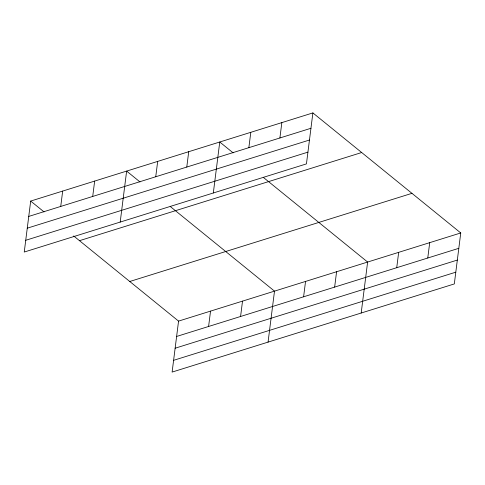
<?xml version="1.0" encoding="UTF-8"?>
<svg xmlns="http://www.w3.org/2000/svg" width="485" height="485" viewBox="0 0 485 485"><rect width="100%" height="100%" fill="white"/><g stroke="black" fill="none" stroke-linecap="round" stroke-linejoin="round"><path stroke-width="0.73" d="M30.688 201.069L24.25 252.042L306.441 163.894L312.886 112.914L30.688 201.069L44.05 211.915M60.734 206.434L62.674 191.078M92.714 196.443L94.654 181.087M120.195 222.075L126.633 171.096L139.995 181.942M155.74 176.758L157.68 161.396M186.78 167.058L188.72 151.702M73.678 235.965L178.559 321.106L172.114 372.086L454.312 283.931L460.75 232.958L312.886 112.914M213.321 192.981L219.76 142.008L233.121 152.854M208.598 326.472L210.538 311.115M248.86 147.67L250.8 132.308M240.578 316.487L242.518 301.124M279.9 137.97L281.84 122.614M268.06 342.113L274.504 291.133L170.205 206.464M303.604 296.796L305.544 281.439M334.644 287.102L336.584 271.739M361.186 313.025L367.624 262.046L263.325 177.377M396.73 267.708L398.67 252.345M427.77 258.008L429.71 242.652M28.748 216.425L310.946 128.276M27.263 228.18L309.46 140.032M25.735 240.293L307.926 152.138M79.485 240.681L361.677 152.526M129.762 281.494L411.953 193.339M178.559 321.106L460.75 232.958M176.619 336.463L458.81 248.314M175.133 348.218L457.325 260.069M173.6 360.331L455.797 272.182"/></g></svg>
